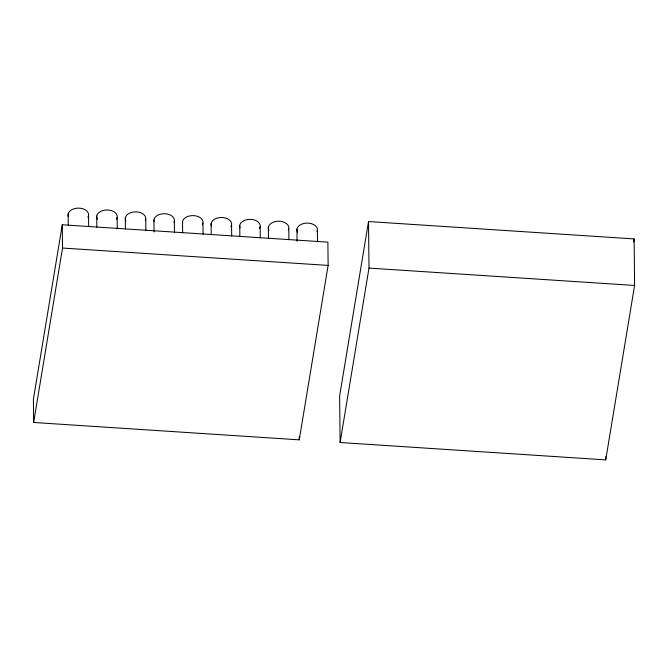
<?xml version="1.0" encoding="UTF-8"?>
<svg xmlns="http://www.w3.org/2000/svg" width="668" height="668" viewBox="0 0 668 668"><rect width="100%" height="100%" fill="white"/><g stroke="black" fill="none" stroke-linecap="round" stroke-linejoin="round"><path stroke-width="1" d="M62.283 224.782L33.4 399.214L33.642 422.477L299.247 439.845L328.13 265.413L327.888 242.15L62.283 224.782L62.525 248.045L33.642 422.477M368.511 221.551L339.628 395.99L340.112 442.517L605.717 459.885L634.6 285.453L634.116 238.919L368.511 221.551L368.995 268.085L340.112 442.517M633.606 242L634.116 238.919M62.525 248.045L328.13 265.413M368.995 268.085L634.6 285.453M605.684 456.787L605.717 459.885M317.375 230.485L317.492 241.616M296.951 229.149L297.076 241.29M299.214 436.814L299.247 439.845M288.776 228.615L288.893 239.745M268.344 227.279L268.461 238.409M260.169 226.744L260.286 237.875M239.737 225.408L239.854 236.539M231.571 224.874L231.687 236.004M211.138 223.538L211.255 234.668M202.963 223.003L203.08 234.134M182.531 221.667L182.648 232.798M174.365 221.133L174.482 232.264M153.932 219.797L154.058 231.938M145.758 219.263L145.874 230.393M125.325 217.927L125.442 229.057M117.151 217.392L117.267 228.523M96.726 216.056L96.835 227.187M88.552 215.522L88.669 226.652M68.119 214.186L68.236 225.316M68.428 216.708A10.279 6.738 -0.6 0 1 78.941 208.124A10.279 6.738 -0.6 0 1 87.85 217.342M97.353 219.213A10.279 6.738 -0.6 0 1 107.03 209.986A10.279 6.738 -0.6 0 1 116.457 219.213M125.96 221.083A10.279 6.738 -0.6 0 1 135.145 211.865A10.279 6.738 -0.6 0 1 145.382 220.473M154.016 221.667A10.279 6.738 -0.6 0 1 164.762 213.735A10.279 6.738 -0.6 0 1 173.989 222.344M182.623 223.538A10.279 6.738 -0.6 0 1 193.862 215.63A10.279 6.738 -0.6 0 1 202.262 224.824M211.447 226.06A10.279 6.738 -0.6 0 1 221.96 217.476A10.279 6.738 -0.6 0 1 230.869 226.694M240.046 227.93A10.279 6.738 -0.6 0 1 250.567 219.346A10.279 6.738 -0.6 0 1 259.468 228.565M268.979 230.435A10.279 6.738 -0.6 0 1 278.164 221.217A10.279 6.738 -0.6 0 1 288.401 229.825M297.577 232.305A10.279 6.738 -0.6 0 1 306.762 223.087A10.279 6.738 -0.6 0 1 317.008 231.696"/></g></svg>
